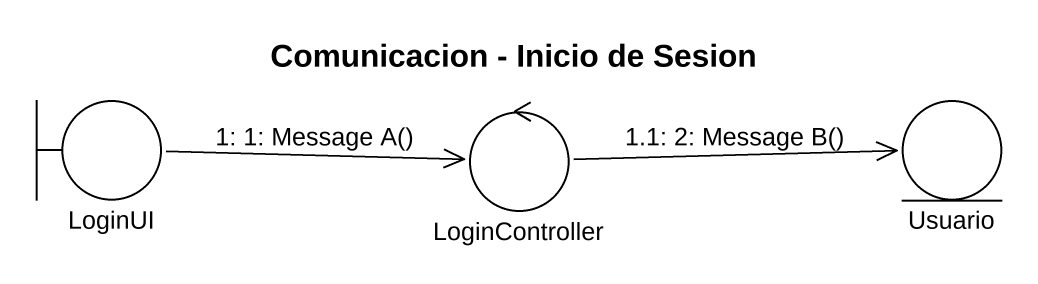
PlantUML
@startuml
title Comunicacion - Inicio de Sesion
boundary LoginUI
control LoginController
entity Usuario
LoginUI -right-> LoginController : 1: 1: Message A()
LoginController -right-> Usuario : 1.1: 2: Message B()
@enduml
